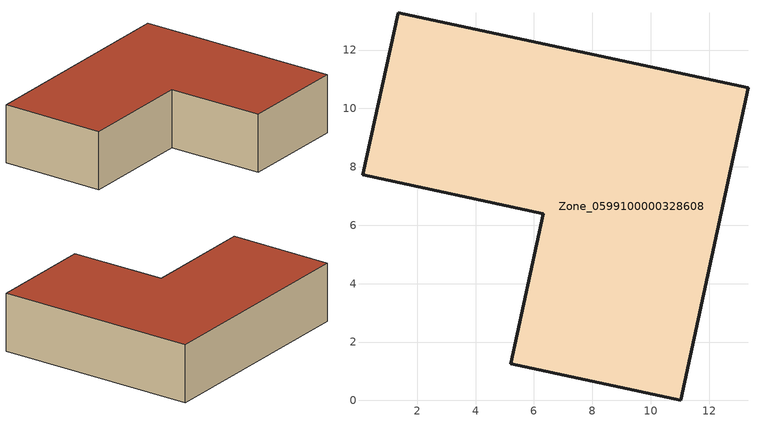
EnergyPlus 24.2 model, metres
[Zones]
Zone_0599100000328608
 floor ground (C_G): 1.36,13.28 13.33,10.71 11.02,0 5.21,1.25 6.31,6.4 0.13,7.72 z0
 wall outside (C_F): 5.21,1.25 11.02,0 13.33,10.71 1.36,13.28 0.13,7.72 6.31,6.4 5.21,1.25 z0:3.17
 roof outside (C_R): 1.36,13.28 0.13,7.72 6.31,6.4 5.21,1.25 11.02,0 13.33,10.71 z3.17
[BUILDING]
Pand.0599100000328608: North Axis=0; Terrain=City; Loads Convergence Tolerance Value=0.04; Temperature Convergence Tolerance Value=0.4; Solar Distribution=FullExterior; Maximum Number of Warmup Days=25; Minimum Number of Warmup Days=1
[Site:Location]
Rotterdam.The.Hague.AP_ZH_NLD Design_Conditions: Latitude=51.96; Longitude=4.45; Time Zone=1; Elevation=-4.5
[SITE:GROUNDTEMPERATURE:BUILDINGSURFACE]
18, 18, 18, 18, 18, 18, 18, 18, 18, 18, 18, 18
[MATERIAL] Thermal Absorptance=0.9; Solar Absorptance=0.7; Visible Absorptance=0.7
Name | Roughness | Thickness | Conductivity | Density | Specific Heat
G.TI.1975-1991 | MediumSmooth | 0.15 | 0.288461 | 540 | 1210
F.TI.1975-1991 | Rough | 0.3 | 0.230769 | 1920 | 840
R.TI.1975-1991 | MediumRough | 0.2 | 0.153846 | 1500 | 1000
[CONSTRUCTION]
C_G: G.TI.1975-1991
C_F: F.TI.1975-1991
C_R: R.TI.1975-1991
[ZONE]
Zone_0599100000328608: Type=1; Multiplier=1; Ceiling Height=Autocalculate; Volume=Autocalculate; Floor Area=autocalculate; Part of Total Floor Area=Yes
[ZONEINFILTRATION:DESIGNFLOWRATE]
Infil_Zone_0599100000328608: Zone or ZoneList or Space or SpaceList=Zone_0599100000328608; Schedule=AlwaysOn; Design Flow Rate Calculation Method=Flow/Area; Flow Rate per Floor Area=0.003; Constant Term Coefficient=1; Temperature Term Coefficient=0; Velocity Term Coefficient=0; Velocity Squared Term Coefficient=0
[HVACTEMPLATE:ZONE:IDEALLOADSAIRSYSTEM]
Zone_0599100000328608: Maximum Heating Supply Air Temperature=50; Minimum Cooling Supply Air Temperature=13; Maximum Heating Supply Air Humidity Ratio=0.0156; Minimum Cooling Supply Air Humidity Ratio=0.0077; Heating Limit=NoLimit; Cooling Limit=NoLimit; Dehumidification Control Type=ConstantSensibleHeatRatio; Cooling Sensible Heat Ratio=0.7; Dehumidification Setpoint=60; Humidification Control Type=None; Humidification Setpoint=30; Outdoor Air Method=None; Outdoor Air Flow Rate per Person=0.00944; Outdoor Air Flow Rate per Zone Floor Area=0; Outdoor Air Flow Rate per Zone=0; Demand Controlled Ventilation Type=None; Outdoor Air Economizer Type=NoEconomizer; Heat Recovery Type=None; Sensible Heat Recovery Effectiveness=0.7; Latent Heat Recovery Effectiveness=0.65
[ZONECONTROL:THERMOSTAT]
ThermostatControl_Zone_0599100000328608: Zone or ZoneList=Zone_0599100000328608; Control Type Schedule=DualSetpointControlType; Control 1=Thermostat_Zone_0599100000328608; Temperature Difference Between Cutout And Setpoint=0
[THERMOSTATSETPOINT:DUALSETPOINT]
Thermostat_Zone_0599100000328608: Heating Setpoint Temperature Schedule=HeatingSetpoint_Zone_0599100000328608; Cooling Setpoint Temperature Schedule=CoolingSetpoint_Zone_0599100000328608
[SCHEDULE:COMPACT]
HeatingSetpoint_Zone_0599100000328608: Through: 12/31, For: AllDays, Until: 24:00, 21
CoolingSetpoint_Zone_0599100000328608: Through: 12/31, For: AllDays, Until: 24:00, 24
DualSetpointControlType: Through: 12/31, For: AllDays, Until: 24:00, 4
AlwaysOn: Through: 12/31, For: AllDays, Until: 24:00, 1
